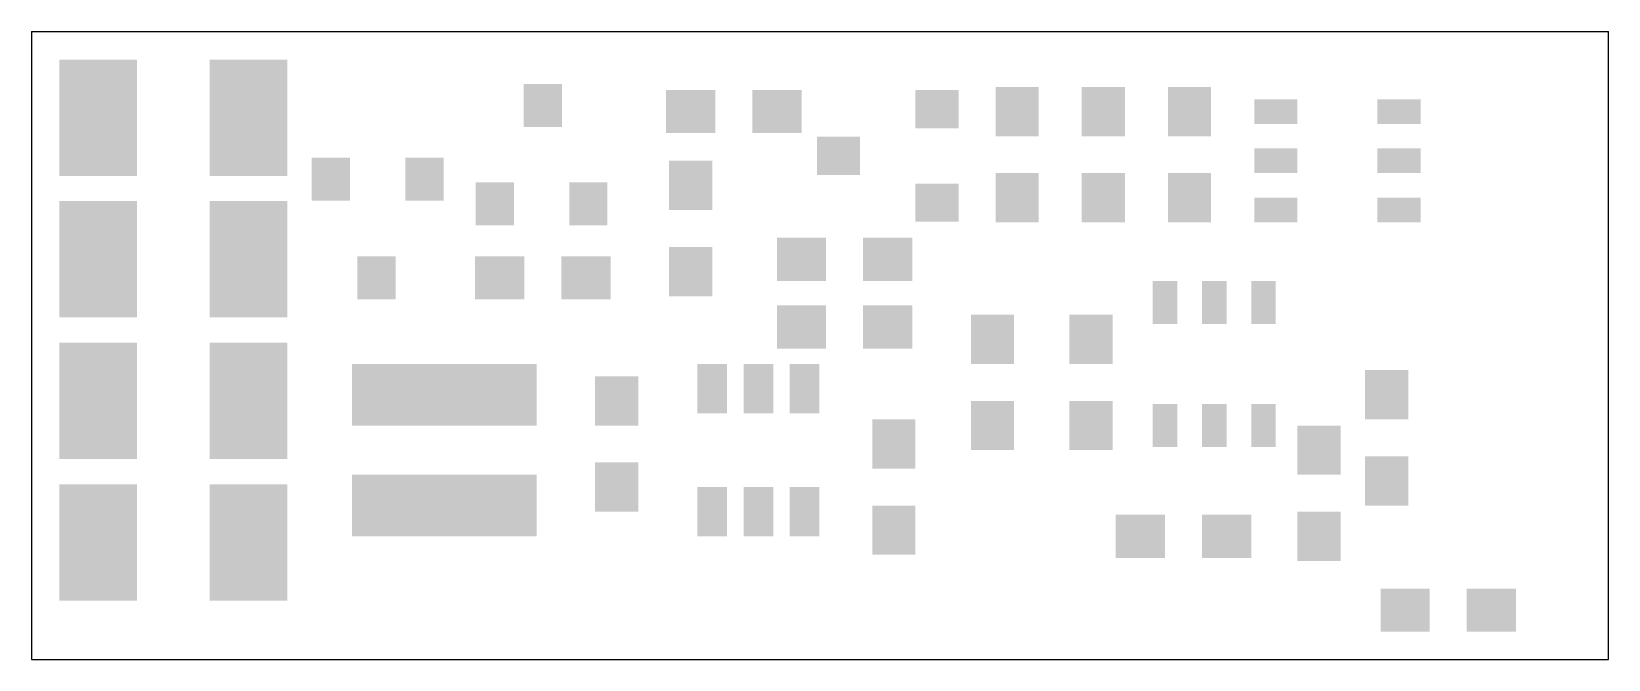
# Model space of a CAD drawing. Extents: x 0 to 32.5, y 0 to 13.
import ezdxf

# ---------------------------------------------------------------- set-up
doc = ezdxf.new("R2010")
doc.units = 0
doc.layers.add('20', color=178, linetype='CONTINUOUS')
doc.layers.add('31', color=251, linetype='CONTINUOUS')

# ---------------------------------------------------------------- blocks, each defined once
blk = doc.blocks.new('RECT')
blk.add_solid([(-0.5, -0.5), (0.5, -0.5), (-0.5, 0.5), (0.5, 0.5)])

msp = doc.modelspace()

# ---------------------------------------------------------------- linework, layer by layer
at = {"layer": '20'}
for p, q in [((0, 12.954), (0, 0)), ((0, 12.954), (32.512, 12.954)), ((32.512, 0), (32.512, 12.954)), ((0, 0), (32.512, 0))]:
    msp.add_line(p, q, dxfattribs=at)

# ---------------------------------------------------------------- block references
at = {"layer": '31'}
for p, xscale, yscale, rotation in [((1.371, 11.176), 2.4, 1.6, 270), ((4.471, 11.176), 2.4, 1.6, 270), ((10.541, 11.43), 0.7874, 0.889, 180), ((18.669, 11.3538), 0.7874, 0.889, 270), ((20.32, 11.303), 1.016, 0.889, 270), ((22.098, 11.303), 1.016, 0.889, 270), ((23.876, 11.303), 1.016, 0.889, 270), ((25.654, 11.303), 0.508, 0.889, 270), ((28.194, 11.303), 0.508, 0.889, 270), ((16.637, 10.3886), 0.7874, 0.889, 270), ((25.654, 10.287), 0.508, 0.889, 270), ((28.194, 10.287), 0.508, 0.889, 270), ((13.589, 9.779), 1.016, 0.889, 270), ((9.5504, 9.398), 0.7874, 0.889, 180), ((11.4808, 9.398), 0.7874, 0.889, 180), ((18.669, 9.4234), 0.7874, 0.889, 270), ((20.32, 9.525), 1.016, 0.889, 270), ((22.098, 9.525), 1.016, 0.889, 270), ((23.876, 9.525), 1.016, 0.889, 270), ((1.371, 8.255), 2.4, 1.6, 270), ((4.471, 8.255), 2.4, 1.6, 270), ((25.654, 9.271), 0.508, 0.889, 270), ((28.194, 9.271), 0.508, 0.889, 270), ((13.589, 8.001), 1.016, 0.889, 270), ((15.875, 6.858), 1.016, 0.889, 180), ((17.653, 6.858), 1.016, 0.889, 180), ((19.812, 6.604), 1.016, 0.889, 90), ((21.844, 6.604), 1.016, 0.889, 270), ((1.371, 5.334), 2.4, 1.6, 270), ((4.471, 5.334), 2.4, 1.6, 270), ((8.509, 5.461), 1.27, 3.81, 270), ((27.94, 5.461), 1.016, 0.889, 270), ((12.065, 5.334), 1.016, 0.889, 270), ((19.812, 4.826), 1.016, 0.889, 90), ((21.844, 4.826), 1.016, 0.889, 270), ((17.78, 4.445), 1.016, 0.889, 270), ((26.543, 4.318), 1.016, 0.889, 90), ((12.065, 3.556), 1.016, 0.889, 270), ((27.94, 3.683), 1.016, 0.889, 270), ((1.371, 2.413), 2.4, 1.6, 270), ((4.471, 2.413), 2.4, 1.6, 270), ((8.509, 3.175), 1.27, 3.81, 270), ((17.78, 2.667), 1.016, 0.889, 270), ((22.86, 2.54), 1.016, 0.889, 180), ((24.638, 2.54), 1.016, 0.889, 180), ((26.543, 2.54), 1.016, 0.889, 90)]:
    msp.add_blockref('RECT', p, dxfattribs=dict(at, xscale=xscale, yscale=yscale, rotation=rotation))
for p, xscale, yscale in [((13.589, 11.303), 1.016, 0.889), ((15.367, 11.303), 1.016, 0.889), ((6.1722, 9.906), 0.7874, 0.889), ((8.1026, 9.906), 0.7874, 0.889), ((15.875, 8.255), 1.016, 0.889), ((17.653, 8.255), 1.016, 0.889), ((7.112, 7.874), 0.7874, 0.889), ((9.652, 7.874), 1.016, 0.889), ((11.43, 7.874), 1.016, 0.889), ((23.368, 7.366), 0.508, 0.889), ((24.384, 7.366), 0.508, 0.889), ((25.4, 7.366), 0.508, 0.889), ((14.0335, 5.588), 0.6096, 1.016), ((14.986, 5.588), 0.6096, 1.016), ((15.9385, 5.588), 0.6096, 1.016), ((23.368, 4.826), 0.508, 0.889), ((24.384, 4.826), 0.508, 0.889), ((25.4, 4.826), 0.508, 0.889), ((14.0335, 3.048), 0.6096, 1.016), ((14.986, 3.048), 0.6096, 1.016), ((15.9385, 3.048), 0.6096, 1.016), ((28.321, 1.016), 1.016, 0.889), ((30.099, 1.016), 1.016, 0.889)]:
    msp.add_blockref('RECT', p, dxfattribs=dict(at, xscale=xscale, yscale=yscale))

doc.saveas('drawing.dxf')
